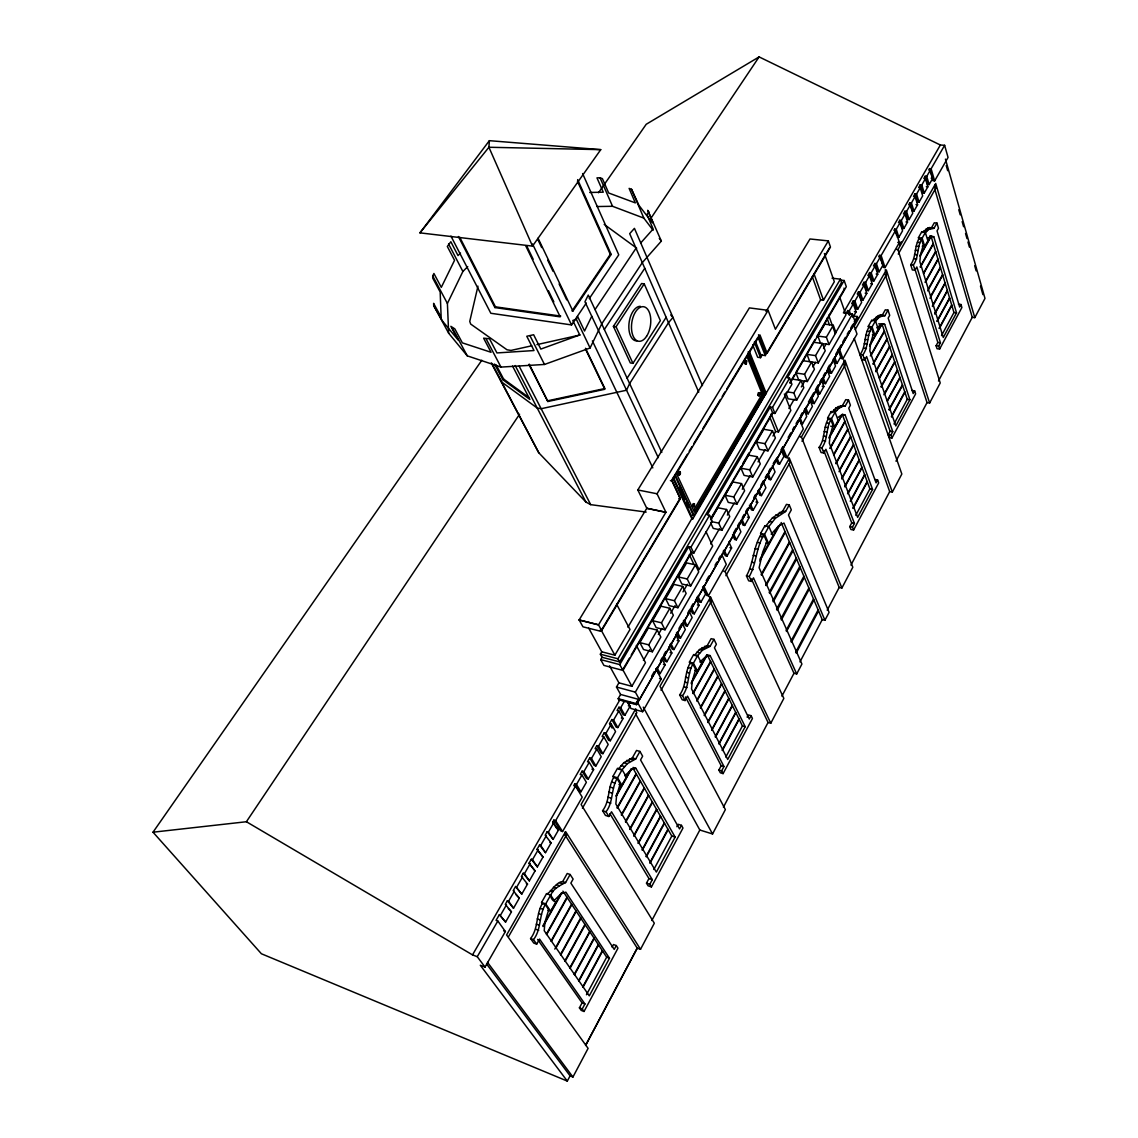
<?xml version="1.0" encoding="UTF-8"?>
<svg xmlns="http://www.w3.org/2000/svg" width="1138" height="1138" viewBox="0 0 1138 1138"><rect width="100%" height="100%" fill="white"/><g stroke="black" fill="none" stroke-linecap="round" stroke-linejoin="round"><path stroke-width="1.5" d="M679.457 474.831C675.83 474.589 680.339 468.856 680.481 473.124C679.827 477.178 677.238 472.142 679.998 471.644M692.473 505.656C694.792 500.009 693.213 509.241 693.099 505.784C695.46 509.241 694.422 499.923 693.099 505.784M744.693 362.752L745.248 360.988L746.656 361.059L746.372 363.747L744.693 362.752L745.945 363.975M745.319 362.851L746.485 360.902M745.134 363.833L746.286 362.297L745.66 360.76M757.894 394.573L758.434 392.838L759.814 392.88L759.53 395.54L757.894 394.573L759.131 395.768M758.505 394.673L759.643 392.738M489.368 140.671L488.913 147.257L532.513 246.107L419.95 232.863L489.368 140.671L600.75 149.647L532.513 246.107M585.473 349.025L604.833 389.281L547.847 401.501L529.213 364.132M612.088 947.101L613.467 944.54L616.298 945.564L617.977 948.167L584.036 1011.483L582.258 1008.951L584.932 1003.986L539.54 939.049L536.681 944.142L533.75 943.046L530.578 938.537C538.516 928.395 535.884 914.568 542.328 903.544L541.574 902.434L546.524 893.7L550.636 895.137L555.557 902.462L550.65 911.197L547.904 910.215M536.681 944.142L533.509 939.618C541.446 929.462 538.815 915.621 545.273 904.596L542.328 903.544M676.854 826.686L678.148 824.296L681.463 825.335L682.985 828.037L651.42 886.929L649.826 884.283L652.302 879.66L611.519 811.778L608.873 816.487L605.444 815.405L602.599 810.697C610.039 801.081 607.55 787.994 613.61 777.553L612.927 776.4L617.507 768.292L622.116 769.672L626.526 777.282L621.974 785.376L618.916 784.452M608.873 816.487L606.028 811.778C613.482 802.134 610.992 789.047 617.052 778.591L613.61 777.553M747.111 717.168L748.306 714.934L751.08 715.674L752.446 718.476L723.099 773.598L721.663 770.839L723.967 766.514L687.537 696.143L685.076 700.553L682.203 699.77L679.656 694.905C686.655 685.702 684.322 673.269 690.012 663.312L689.4 662.117L693.639 654.563L697.679 655.573L701.62 663.44L697.409 670.993L694.721 670.296M685.076 700.553L682.544 695.674C689.528 686.456 687.196 674.009 692.886 664.051L690.012 663.312M823.77 450.449L851.736 522.897L849.773 526.581L850.897 529.497L853.6 530.024L852.476 527.107L854.439 523.423L825.904 449.282L823.827 453.009L821.053 452.526L819.076 447.405C825.178 439.183 823.101 428.116 828.08 419.239L827.596 417.987L831.209 411.572L835.107 412.198L838.165 420.42L834.595 426.835L830.712 426.181M823.827 453.009L821.849 447.888C827.938 439.638 825.889 428.585 830.854 419.694L828.08 419.239M864.496 357.858L890.129 431.217L888.266 434.673L889.304 437.618L891.936 438.059L890.912 435.1L892.761 431.643L866.615 356.578L864.667 360.077L861.95 359.693L860.129 354.501C865.947 346.663 863.941 336.094 868.692 327.616L868.251 326.35L871.651 320.347L875.463 320.845L878.266 329.152L874.894 335.155L872.362 334.814M864.667 360.077L862.846 354.885C868.664 347.033 866.672 336.464 871.409 327.972L868.692 327.616M914.696 268.355L937.84 342.467L936.09 345.724L937.029 348.712L939.618 349.067L938.694 346.08L940.429 342.823L916.844 266.961L915.009 270.232L912.335 269.934L910.699 264.713C916.204 257.188 914.312 247.102 918.807 238.994L918.423 237.714L921.595 232.095L925.35 232.465L927.883 240.829L924.725 246.462L922.221 246.206M915.009 270.232L913.373 264.998C918.878 257.473 916.986 247.387 921.481 239.264L918.807 238.994M761.023 534.447L763.854 535.031L766.813 541.83L762.716 552.058L759.117 567.734L801.92 664.037L796.7 673.952L753.484 577.876L751.493 581.433L748.662 580.807L746.443 575.899C753.712 563.154 753.128 547.222 761.023 534.447L760.582 533.438L764.935 525.713L768.904 526.524L772.901 535.842M751.493 581.433L749.273 576.525C756.542 563.765 755.959 547.819 763.854 535.031M477.96 286.164L469.752 321.414L470.677 324.06L507.022 349.793L511.033 350.419L531.731 345.796M758.321 395.626L759.985 394.587M653.212 223.261L647.707 210.274L661.349 241.085L642.301 262.636L601.732 323.875L590.081 347.986L544.476 364.459L500.976 367.09L467.277 355.853L448.656 333.221L447.405 303.462L462.882 271.484L467.746 266.591M591.76 316.279L584.548 331.016L577.635 316.535L576.312 319.209L572.798 320.489L579.754 334.956L540.82 349.082L533.637 334.743L526.78 336.251L534.006 350.547L496.936 352.936L489.511 338.783L483.607 338.157L491.047 352.282L462.355 342.865L454.83 328.868L450.861 326.322L458.401 340.305L442.611 321.201L433.706 305.624L433.621 303.348L441.146 317.232L440.178 292.011L432.767 278.184L432.696 275.965L433.919 273.504L441.302 287.345L454.546 260.317L447.334 246.477L450.847 241.725L458.017 255.566L460.52 253.077M678.604 474.688L680.282 473.949M635.488 713.64L699.827 830.015L712.559 833.969L725.375 809.587L659.983 686.299L710.581 597.137L709.358 596.853L711.435 601.205L661.007 690.24M709.785 600.821L768.05 722.474L770.796 723.213L783.84 698.391L725.077 571.575L723.853 571.304M781.18 522.513L822.233 619.655L824.922 620.267L829.09 612.358L788.478 515.002L791.323 509.895L789.26 504.931L786.458 504.376L782.788 510.948L772.503 517.776L765.917 525.898M789.032 463.877L839.204 587.436L841.892 588.019L852.817 567.25L801.437 437.006L844.979 360.262L892.334 492.085L889.688 491.602L843.827 364.388M892.334 492.085L901.837 474.02L854.254 338.498M723.427 807.183L768.05 722.474M781.92 696.157L793.968 673.283L751.379 578.844M799.971 661.889L822.233 619.655M827.198 610.224L839.204 587.436M850.954 565.117L889.688 491.602M651.832 920.514L699.827 830.015M481.815 360.262L153.018 832.205L261.399 953.758L567.307 1081.1L570.081 1075.865L486.623 964.014M895.976 461.175L927.043 402.596L885.108 274.187M938.48 381.031L972.25 317.331L934.895 189.534M795.718 652.145L818.108 609.897M796.187 653.184L818.549 610.95M570.081 1075.865L572.926 1077.046L588.09 1048.368L506.595 934.967L565.629 831.594L640.523 949.291L654.322 923.231L581.105 804.481L635.744 708.803M927.043 402.596L929.632 402.994L940.23 382.951L897.953 249.606L935.721 183.46L974.797 317.644L972.25 317.331M974.797 317.644L984.982 298.412L945.45 159.135M791.379 642.387L813.94 600.039M853.6 530.024L878.678 482.896L877.611 479.966L874.937 479.482M723.099 773.598L720.311 772.787L718.875 770.028L721.179 765.718L685.474 696.94M725.788 757.083L742.431 725.944L707.253 654.876L691.207 683.639M855.79 515.301L869.887 488.885L842.319 414.388L829.161 437.22M707.253 654.876L710.112 655.588L745.205 726.698L727.737 759.444L691.548 688.931L692.288 680.908L695.659 669.542L692.886 664.051M751.08 715.674L749.288 719.031L714.451 647.764L716.385 644.279L713.995 639.357L711.136 638.66L707.21 645.673L699.457 649.57L694.465 655.346L697.338 656.071L702.331 650.282L710.069 646.37L713.995 639.357M790.91 641.348L813.499 599.001M829.033 438.215L842.319 414.388L845.079 414.829L872.576 489.397L857.654 517.377L829.318 443.151L830.057 435.641L833.016 425.441L830.854 419.694M877.611 479.966L876.075 482.839L848.763 408.172L850.413 405.213L848.535 400.064L845.776 399.637L842.447 405.597L836.046 407.888L831.85 412.468M546.524 893.7C549.498 894.639 556.055 881.452 562.656 881.594L567.208 873.5L570.124 874.496L565.572 882.604C559.37 885.435 544.86 893.657 553.68 901.012L560.764 893.999L565.828 892.149L609.499 958.224L589.299 995.85L544.22 930.699L544.917 922.207L548.744 909.703L545.273 904.596M616.298 945.564L614.221 949.419L570.863 883.116L573.125 879.091L570.124 874.496M632.998 767.453L635.886 768.306L675.133 837.099L656.356 872.092L615.857 804.04L616.568 795.803L620.167 783.911L617.052 778.591M681.463 825.335L679.528 828.919L640.552 759.928L642.643 756.201L639.954 751.421L636.54 750.44L632.315 757.936L623.852 762.659L618.418 769.018L620.708 769.701M878.749 323.818L884.681 324.344L909.902 399.723L895.805 425.982L869.83 350.86L870.57 343.548L873.387 333.79L871.409 327.972M912.036 390.476L914.653 390.875L913.202 393.563L888.166 318.099L889.717 315.34L887.996 310.148L885.307 309.806L882.163 315.382C877.583 312.922 873.23 322.708 871.651 320.347M929.675 235.979L933.786 236.747L956.532 312.836L943.288 337.502L919.845 261.598L920.585 254.485L923.274 245.125L921.481 239.264M958.424 304.202L960.998 304.515L959.647 307.047L937.043 230.886L938.494 228.283L936.944 223.062L934.298 222.806L931.353 228.041C927.157 225.253 922.875 234.656 921.595 232.095M786.059 630.566L808.876 588.062M722.203 750.113L738.946 718.903M722.417 750.525L739.145 719.33M786.486 631.505L809.289 589.015M852.974 507.932L867.156 481.502M853.144 508.373L867.327 481.943M891.936 438.059L915.635 393.848L914.653 390.875M939.618 349.067L961.895 307.516L960.998 304.515M718.832 743.569L735.674 712.317M719.06 743.982L735.888 712.729M850.342 501.047L864.596 474.574M850.513 501.488L864.752 475.015M584.036 1011.483L581.191 1010.373L579.413 1007.841L582.073 1002.891L537.62 939.405M586.454 994.754L606.668 957.186L562.912 891.139M651.42 886.929L648.091 885.805L646.484 883.159L648.959 878.55L609.911 813.713M653.838 869.475L671.818 836.06L633.197 768.577M893.999 424.005L907.27 399.324L881.993 324.003L869.731 345.07M941.524 335.625L953.957 312.509L931.126 236.476L927.669 238.155M715.247 736.727L732.232 705.347M715.461 737.154L732.445 705.773M847.554 493.75L861.893 467.249M848.564 492.64L862.049 467.704M780.853 618.83L803.883 576.226M582.812 986.817L602.343 950.657M649.841 862.746L667.921 829.246M781.365 619.982L804.367 577.379M583.069 987.201L602.599 951.041M650.068 863.145L668.162 829.659M891.41 416.536L904.753 391.828M939.191 328.071L951.681 304.941M891.566 416.992L904.909 392.283M939.334 328.526L951.809 305.397M776.543 609.157L799.758 566.468M711.663 729.757L728.747 698.305M711.876 730.169L728.96 698.732M777.083 610.366L800.27 567.677M844.737 486.41L859.147 459.866M844.908 486.851L859.318 460.321M578.63 980.785L598.289 944.54M646.071 856.43L664.279 822.874M578.901 981.169L598.545 944.938M646.313 856.843L664.507 823.286M888.991 409.552L902.406 384.815M937.001 321.001L949.547 297.857M889.148 410.007L902.562 385.27M937.143 321.457L949.689 298.312M707.751 722.132L724.949 690.624M707.978 722.559L725.162 691.065M841.636 478.472L856.174 451.814M841.807 478.913L856.345 452.27M574.221 974.413L594.008 938.068M642.102 849.773L660.424 816.145M574.491 974.797L594.264 938.466M642.344 850.171L660.652 816.558M887.284 400.633L899.916 377.418M934.696 313.547L947.314 290.389M887.441 401.074L900.073 377.873M934.839 314.003L947.442 290.844M704.436 715.674L721.72 684.109M839.673 469.724L853.472 444.531M839.033 471.673L853.642 444.986M569.754 967.969L589.683 931.538M638.091 843.03L656.526 809.331M570.024 968.353L589.939 931.937M638.333 843.443L656.768 809.758M883.856 394.73L897.413 369.95M932.378 306.022L945.052 282.85M884.866 393.634L897.569 370.405M932.506 306.478L945.18 283.305M772.816 600.793L796.187 558.018M773.271 601.803L796.614 559.043M564.889 960.927L584.96 924.412M633.71 835.69L652.273 801.906M565.159 961.326L585.216 924.81M633.966 836.103L652.515 802.333M881.054 386.621L894.681 361.813M930.685 296.278L942.577 274.628M881.21 387.076L894.838 362.268M929.974 298.284L942.719 275.097M769.146 592.528L792.66 549.682M769.573 593.495L793.086 550.664M704.209 715.233L721.506 683.682M560.479 954.554L580.679 917.953M629.755 829.033L648.432 795.178M560.75 954.953L580.935 918.352M629.997 829.446L648.674 795.604M879.361 377.731L892.206 354.444M928.395 288.853L940.344 267.188M879.518 378.186L892.363 354.9M927.683 290.873L940.486 267.658M765.732 584.861L789.402 541.944M766.059 585.586L789.715 542.684M700.339 707.708L717.751 676.086M700.567 708.149L717.978 676.527M835.833 463.294L850.541 436.579M836.003 463.749L850.712 437.035M554.803 949.106L575.999 910.884M625.416 821.764L644.222 787.837M555.927 947.982L576.269 911.296M625.672 822.177L644.464 788.264M875.734 371.273L889.518 346.407M925.038 282.324L937.911 259.094M875.89 371.728L889.674 346.877M926.033 281.242L938.053 259.564M696.669 700.581L714.195 668.888M696.897 701.008L714.422 669.343M833.784 454.318L847.753 429.054M833.955 454.773L847.924 429.51M551.361 941.382L571.831 904.61M621.561 815.292L640.481 781.308M873.059 363.776L886.957 338.797M923.53 273.106L935.607 251.413M873.216 364.231L887.114 339.266M923.672 273.575L935.749 251.882M692.886 693.198L710.525 661.463M693.113 693.654L710.738 661.918M830 448.059L844.88 421.273M830.185 448.528L845.05 421.743M761.137 574.519L784.992 531.531M761.464 575.273L785.305 532.271M768.207 527.349L775.319 518.345L785.59 511.503L789.26 504.931M840.356 405.725L845.207 406.038L848.535 400.064M759.999 559.142L778.534 525.941M691.307 682.615L706.769 654.905M759.729 560.977L780.327 524.049M551.077 940.984L571.561 904.198M621.305 814.865L640.239 780.881M697.409 670.993L693.44 663.141L697.679 655.573M834.595 426.835L831.508 418.613L835.107 412.198M546.354 934.156L566.98 897.27M617.066 807.738L636.114 773.684M546.638 934.554L567.25 897.697M617.322 808.165L636.37 774.11M870.342 355.938L884.326 330.959M920.229 266.761L933.231 243.489M871.338 354.942L884.482 331.428M920.372 267.231L933.373 243.973M621.846 770.042L627.28 763.683L635.729 758.946L639.954 751.421M880.215 315.34L884.866 315.738L887.996 310.148M929.547 227.842L933.999 228.297L936.944 223.062M543.011 925.649L561.489 892.761M615.857 795.988L631.078 768.89M543.025 926.545L562.044 892.676M616.611 795.547L631.633 768.79M919.774 255.95L930.784 236.363L933.786 236.747M869.603 346.066L881.993 324.003M920.471 255.467L931.126 236.476M765.959 543.011L768.605 543.566L764.565 534.248L768.904 526.524M550.65 911.197L545.699 903.899L550.636 895.137M621.974 785.376L617.536 777.795L622.116 769.672M874.894 335.155L872.078 326.848L875.463 320.845M924.725 246.462L922.178 238.098L925.35 232.465M725.077 571.575L789.374 458.258L788.165 458.045L789.985 462.512L725.888 575.686M802.005 441.288L845.42 364.615L843.799 360.092M582.414 808.208L636.839 712.701L635.289 709.884M855.207 329.593L886.673 274.372L885.193 269.806M898.252 254.059L935.934 187.955L935.038 184.897M656.014 668.603L658.418 673.141L660.125 673.596L665.147 664.791L661.975 658.731M662.842 656.825L665.175 661.278L666.882 661.719L671.847 652.999L668.731 646.91M723.171 551.148L725.304 555.771L726.983 556.141L731.62 547.99L728.818 541.816M749.43 505.258L751.464 509.938L753.143 510.265L757.652 502.37L754.949 496.111M757.766 490.634L759.757 495.286L761.436 495.613L765.888 487.789L763.257 481.559M669.869 644.492L672.245 649.129L673.952 649.556L678.888 640.893L675.744 634.705M676.385 633.069L678.746 637.707L680.453 638.134L685.346 629.542L682.245 623.325M683.269 621.021L685.588 625.672L687.295 626.085L692.16 617.55L689.087 611.348M690.282 608.759L692.573 613.41L694.265 613.823L699.088 605.359L696.072 599.143M696.854 597.265L699.116 601.917L700.809 602.315L705.603 593.922L702.615 587.692M732.531 534.817L734.636 539.483L736.329 539.839L740.909 531.787L738.135 525.543M740.881 520.336L743 525.116L744.679 525.457L749.217 517.477L746.428 511.09M766.984 474.617L768.989 479.383L770.654 479.695L775.063 471.957L772.418 465.584M775.888 459.055L777.866 463.849L779.53 464.148L783.883 456.494L781.28 450.107M800.825 423.606L802.489 423.891L806.728 416.437L804.225 409.993M804.68 408.741L806.543 413.563L808.193 413.834L812.404 406.437L809.943 399.993M810.654 398.371L812.532 403.293L814.182 403.549L818.364 396.209L815.875 389.651M816.8 390.334L818.037 393.62L819.687 393.876L823.841 386.579L821.38 380.007M822.02 378.485L823.855 383.392L825.505 383.648L829.616 376.408L827.198 369.836M829.574 365.042L827.81 368.129L829.773 372.994L831.423 373.236L835.505 366.052L833.116 359.48M833.542 358.314L835.335 363.235L836.971 363.463L841.039 356.336L838.678 349.764M838.137 349.722L841.309 358.541L842.945 358.769L856.999 334.046L853.4 323.733M702.587 586.795L706.726 595.43L708.419 595.814L726.3 564.348L721.62 554.22M627.849 702.857L630.964 708.49L642.629 711.705L661.235 678.973L655.986 669.03M781.735 448.457L785.348 457.376L787.012 457.661L803.314 428.983L799.217 418.542M567.307 1081.1L480.307 965.252L485.03 967.087L505.386 931.51L497.832 920.998L496.083 920.343L499.397 914.611L505.585 922.065L511.446 911.851L505.3 904.383L507.377 900.755L508.572 901.196L513.508 908.224L519.298 898.138L513.21 890.656L515.599 886.502L521.759 894.127L527.52 884.07L521.403 876.445L523.252 873.244L524.447 873.657L529.341 880.869L535.059 870.897L529.014 863.244L531.318 859.247L532.499 859.659L537.349 866.9L543.011 857.014L537.022 849.346L539.526 845.022L540.706 845.42L545.486 852.675L551.105 842.874L545.187 835.207L547.207 831.679L548.402 832.077L553.111 839.36L558.559 829.858L552.698 822.162L553.893 820.1L555.629 820.669L562.57 831.537L582.229 797.155L575.501 786.159L573.765 785.633L574.747 783.926L576.482 784.452L580.963 791.778L586.383 782.318L581.931 774.992L580.209 774.466L582.101 771.166L583.837 771.692L588.261 779.018L593.623 769.644L589.242 762.304L587.521 761.777L589.726 757.951L591.461 758.463L595.899 765.945L601.234 756.656L596.824 749.145L595.103 748.633L596.81 745.675L598.531 746.172L602.912 753.683L608.204 744.451L603.851 736.94L602.13 736.442L604.264 732.744L605.985 733.228L610.324 740.753L615.573 731.606L611.262 724.067L609.555 723.569L611.86 719.572L613.567 720.055L617.849 727.595L623.055 718.519L618.816 710.966L617.095 710.482L618.972 707.239L620.694 707.708L624.918 715.261L630.082 706.257L627.564 701.705M885.051 267.586L881.125 255.538L879.532 255.367L883.458 267.402L885.051 267.586L899.361 242.579L895.549 230.516L893.956 230.345L894.681 229.079L896.289 229.236L900.03 222.735L898.437 222.579L899.76 220.288L901.339 220.473L903.842 228.553L902.278 228.368L899.76 220.288M944.625 145.308L931.112 168.765L929.533 168.637L933.075 180.757L934.639 180.885L948.054 157.442L944.625 145.308L940.372 145.01L759.103 56.9L646.213 124.284L598.517 192.749M852.277 315.866L857.327 316.52L857.739 317.715L636.597 704.678L635.986 703.569L638.404 699.315M651.619 676.214L654.265 671.591M660.438 660.808L662.202 657.721M663.952 654.649L665.716 651.562M678.931 628.461L681.577 623.837M687.75 613.055L689.5 609.968M691.264 606.895L693.028 603.809M706.243 580.707L708.889 576.084M715.048 565.302L716.812 562.215M718.576 559.142L720.34 556.055M733.555 532.954L736.201 528.331M737.965 525.244L739.714 522.171M742.36 517.548L744.124 514.461M745.888 511.389L747.652 508.302M753.811 497.519L755.575 494.447M760.867 485.201L763.513 480.577M765.262 477.505L767.026 474.418M768.79 471.331L770.554 468.259M773.2 463.635L774.964 460.549M781.123 449.766L782.887 446.693M788.179 437.447L790.81 432.824M792.574 429.751L794.338 426.665M796.102 423.578L797.866 420.505M800.512 415.882L802.262 412.795M808.435 402.013L813.727 392.781M815.477 389.694L818.122 385.071M819.886 381.998L821.65 378.911M823.414 375.825L825.178 372.752M835.747 354.259L841.025 345.027M842.789 341.941L845.434 337.317M847.198 334.245L848.962 331.158M850.726 328.071L852.476 324.999M857.327 316.52L854.24 321.912L855.207 322.04L639.428 699.6L620.608 694.465L616.469 687.039L618.916 682.828L609.499 665.787M899.433 244.869L901.196 241.797M853.913 326.748L886.346 269.934L929.632 402.994M508.501 936.702L566.425 835.093L564.69 832.362M639.428 699.6L635.345 692.132L852.433 314.06L844.296 313.021M852.903 317.402L856.075 311.897L853.301 303.874L851.679 303.675L853.301 300.845L854.923 301.044L857.725 309.209L856.117 309.01L853.301 300.845M897.242 237.159L898.835 237.316L902.548 230.829L900.03 222.735M903.842 228.553L907.541 222.095L905.051 214.015L903.458 213.859L904.98 211.227L906.573 211.369L910.258 204.968L908.679 204.812L909.845 202.777L911.438 202.92L915.108 196.547L913.515 196.405L914.995 193.858L916.574 194.001L920.229 187.67L918.636 187.528L920.229 184.769L921.823 184.897L925.436 178.623L923.857 178.495L925.151 176.234L926.73 176.362L930.329 170.117L928.75 170.003L929.533 168.637M857.725 309.209L861.651 302.367L858.863 294.201L857.241 294.002L858.507 291.826L860.115 292.025L862.903 300.176L861.295 299.977L858.507 291.826M862.903 300.176L866.8 293.376L864.041 285.211L862.433 285.026L863.998 282.295L865.605 282.48L868.351 290.645L866.743 290.446L863.998 282.295M868.351 290.645L872.234 283.888L869.503 275.723L867.896 275.538L869.588 272.594L871.21 272.779L873.913 280.93L872.305 280.73L869.588 272.594M873.913 280.93L877.768 274.215L875.065 266.064L873.458 265.879L874.852 263.475L876.459 263.66L879.133 271.797L877.526 271.626L874.852 263.475M879.133 271.797L882.96 265.14L880.3 256.989L878.692 256.818L879.532 255.367M904.98 211.227L907.512 219.449L909.106 219.591L912.776 213.19L910.258 204.968M909.845 202.777L912.363 210.999L913.942 211.142L917.598 204.769L915.108 196.547M914.995 193.858L917.47 202.066L919.049 202.208L922.676 195.878L920.229 187.67M920.229 184.769L922.676 192.976L924.255 193.104L927.854 186.831L925.436 178.623M925.151 176.234L927.57 184.427L929.149 184.569L932.719 178.325L930.329 170.117M847.725 310.532L846.302 312.978L847.924 313.192M785.817 392.994L788.093 398.798L796.657 400.149L803.812 387.717L801.024 380.448L792.475 379.153M807.34 381.543L814.41 369.281L811.664 361.984L804.566 374.274L807.34 381.543L798.805 380.248L796.017 372.994L804.566 374.274M618.916 682.828L631.875 686.299L645.488 662.657L636.341 645.445M710.61 522.726L713.213 528.388L721.933 530.194L729.757 516.609L726.57 509.483L717.85 507.747L710.823 519.796M736.926 504.091L744.622 490.748L741.521 483.593L732.815 481.943L725.062 495.258L728.235 502.384L736.926 504.091L733.782 496.95L741.521 483.593M769.629 416.736L775.618 431.458L778.463 431.942L790.867 410.434L784.381 394.004M803.144 360.746L818.265 362.908L825.235 350.803L822.561 343.505L814.054 342.325M752.73 477.007L760.284 463.891L757.268 456.708L748.605 455.157L740.994 468.23L744.081 475.385L752.73 477.007L749.672 469.823L757.268 456.708M829.033 344.529L835.918 332.581L833.286 325.269L824.808 324.145L817.866 336.066L820.555 343.349L829.033 344.529L826.373 337.218L833.286 325.269M500.578 915.052L506.481 904.81M508.572 901.196L514.404 891.082M516.794 886.929L522.598 876.857M524.447 873.657L530.194 863.657M532.499 859.659L538.217 849.745M540.706 845.42L546.368 835.591M548.402 832.077L553.879 822.546M652.373 651.775L660.851 637.067L657.266 630.125L648.404 627.934L639.869 642.614L643.525 649.528L652.373 651.775L648.745 644.862L639.869 642.614M665.005 629.783L673.369 615.274L669.855 608.289L661.007 606.198L652.586 620.665L656.171 627.621L665.005 629.783L661.448 622.827L652.586 620.665M767.979 450.847L775.405 437.974L772.46 430.761L763.84 429.296L756.357 442.141L759.373 449.325L767.979 450.847L765.006 443.649L772.46 430.761M677.921 607.72L686.157 593.424L682.715 586.411L673.909 584.391L665.602 598.659L669.116 605.629L677.921 607.72L674.436 600.722L665.602 598.659M690.638 585.985L698.746 571.888L695.389 564.846L686.598 562.912L678.419 576.966L681.847 583.979L690.638 585.985L687.224 578.958L678.419 576.966M485.03 967.087L477.263 956.702L497.832 920.998M555.629 820.669L575.501 786.159M576.482 784.452L581.931 774.992M583.837 771.692L589.242 762.304M591.461 758.463L596.824 749.145M598.531 746.172L603.851 736.94M605.985 733.228L611.262 724.067M613.567 720.055L618.816 710.966M620.694 707.708L624.591 700.937L619.954 699.671L472.512 954.882L246.391 821.736L153.018 832.205M850.442 313.974L849.318 310.774L853.301 303.874M854.923 301.044L858.863 294.201M860.115 292.025L864.041 285.211M865.605 282.48L869.503 275.723M871.21 272.779L875.065 266.064M876.459 263.66L880.3 256.989M881.125 255.538L895.549 230.516M901.339 220.473L905.051 214.015M818.265 362.908L815.548 355.625L822.561 343.505M721.933 530.194L718.69 523.096L726.57 509.483M661.448 622.827L669.855 608.289M648.745 644.862L657.266 630.125M674.436 600.722L682.715 586.411M687.224 578.958L695.389 564.846M636.597 704.678L618.788 699.799L618.162 698.689L620.608 694.465M618.788 699.799L619.413 698.704M843.4 312.879L940.372 145.01M643.425 660.381L649.585 649.727M658.376 634.506L661.889 628.418M670.68 613.197L675.076 605.587M682.985 591.888L687.38 584.278M710.653 543.95L719.429 528.743M727.338 515.073L734.351 502.911M742.26 489.226L750.155 475.542M758.064 461.872L765.077 449.709M772.986 436.025L775.618 431.458M788.904 408.442L794.239 399.21M801.337 386.92L804.893 380.761M812.873 366.934L815.548 362.311M823.528 348.484L826.188 343.875M796.657 400.149L793.826 392.894L801.024 380.448M623.183 668.902L629.428 658.177M631.22 655.118L690.965 552.527M710.581 518.843L740.895 466.779M742.687 463.707L748.918 452.995M750.71 449.937L772.105 413.179M789.943 382.553L794.409 374.9M796.187 371.841L814.908 339.679M816.7 336.62L844.339 289.152L843.983 288.127M622.941 670.41L691.491 552.641L688.661 546.695L619.769 664.606L622.941 670.41L603.908 665.403L600.693 659.613L602.059 657.295L600.352 654.208L601.774 651.804L588.716 628.162M710.88 519.341L772.73 413.108L770.27 407.006L772.517 407.376L774.978 413.478L772.73 413.108M790.057 383.278L846.316 286.691L844.168 280.503L840.897 280.119M691.491 552.641L693.782 553.139L712.288 521.318L709.543 515.329L707.253 514.86L770.27 407.006M774.978 413.478L791.948 384.26L789.573 378.143L787.325 377.802L844.168 280.503M602.059 657.295L619.641 661.875L841.537 282.452L840.385 279.166L832.049 278.184M693.782 553.139L690.951 547.179L709.543 515.329M772.517 407.376L789.573 378.143M601.774 651.804L614.876 655.189L629.997 629.456L616.554 604.122M812.29 276.662L820.64 299.835L823.485 300.176L834.325 281.74L824.41 253.532M619.641 661.875L617.962 658.788L840.385 279.166M693.682 510.237L762.204 394.061L746.941 356.422M747.908 355.013L763.797 394.303L694.408 512.1L676.456 473.493M696.058 510.734L703.199 498.615M704.977 495.585L727.282 457.718M729.06 454.688L760.284 401.671M762.062 398.641L764.736 394.089L748.249 353.278M627.92 627.194L691.819 518.658L673.198 478.842M702.601 500.35L704.394 497.292M706.186 494.248L708.874 489.667M714.266 480.521L716.968 475.94M719.657 471.374L721.449 468.315M724.138 463.749L725.944 460.691M736.713 442.398L738.505 439.339M740.312 436.295L743 431.715M748.391 422.568L751.08 417.987M753.769 413.421L755.575 410.363M761.848 399.694L763.655 396.636M820.64 299.835L692.8 518.857L691.819 518.658M692.402 515.073L694.038 515.414L765.39 394.189L748.235 351.742M766.002 311.584L810 238.98L828.336 240.886L775.419 329.252L768.107 310.333L749.401 307.9L637.821 489.966L646.797 508.302L579.142 619.94L582.955 626.81L600.75 631.277L680.211 498.131L671.747 480.094L687.352 454.247M755.39 341.144L760.895 354.942L765.277 355.582L829.446 248.041M600.75 631.277L600.167 630.21L601.661 630.58L680.296 498.785L671.918 480.919L670.424 480.634M758.491 334.743L765.703 352.979L767.154 353.193L830.47 247.06L828.336 240.886M752.659 344.786L757.652 357.261L760.554 357.688L762.36 354.672M689.187 451.203L691.932 446.651M693.767 443.607L701.108 431.444M702.943 428.4L720.368 399.509M722.203 396.465L724.963 391.913M726.798 388.869L757.979 337.175L765.277 355.582M671.918 480.919L759.956 334.942L767.154 353.193M601.661 630.58L598.517 624.833L665.915 512.285L657.039 493.778L768.107 310.333M874.781 321.926L878.892 317.474L882.917 315.695M924.639 233.589L928.48 229.549L933.999 228.297M632.941 363.349L660.367 320.632L644.222 283.86L641.576 283.533L613.396 326.364L630.31 362.937L632.941 363.349L616.056 326.748L613.396 326.364M627.123 378.2L666.143 317.317M616.056 326.748L644.222 283.86M604.349 329.494L644.762 268.284M595.046 309.564L636.028 248.24M246.391 821.736L519.582 414.218M651.221 217.842L759.103 56.9M450.961 236.135L490.834 313.277L571.561 324.927L586.312 303.021M589.256 298.64L618.759 254.812L582.599 173.559M577.435 181.127L610.295 254.343L572.016 310.944L572.898 311.072L611.177 254.443L577.635 179.619M525.699 245.751L560.209 316.848L494.93 307.587L495.457 306.833L459.78 237.33M771.151 534.191L778.691 525.884L783.997 523.067L824.922 620.267M624.734 775.86L631.263 769.658L635.886 768.306M834.623 412.909L838.82 408.329L843.116 406.166M699.898 662.032L705.901 656.512L710.112 655.588M419.95 232.863L488.913 147.257L600.75 149.647M876.786 327.829L881.452 324.159M640.737 242.949L653.141 229.008L646.939 214.385L649.058 212.024M838.009 417.418L841.608 414.929L844.68 414.773M494.561 364.046L502.825 379.694L503.608 379.054L529.27 397.774M536.908 344.629L580.039 334.985M547.919 400.747L604.875 388.527L585.529 348.271M651.775 222.123L639.044 205.494L631.547 189.278L629.129 188.396L635.317 202.891L608.674 192.991L602.4 178.638L600.039 177.77L596.966 177.855L603.268 192.194L589.712 192.464M596.981 206.547L612.543 206.291L643.838 218.112L653.112 230.274M931.154 178.197L932.719 178.325M926.289 186.689L927.854 186.831M934.398 187.827L935.934 187.955M916.005 204.627L917.598 204.769M905.962 221.953L907.541 222.095M927.683 228.269L930.358 228.525M925.806 229.279L928.48 229.549M923.942 230.886L926.617 231.156M918.423 237.714L922.178 238.098M917.456 242.366L920.13 242.636M897.768 242.408L899.361 242.579M916.246 246.206L918.921 246.477M915.265 250.275L917.939 250.545M896.801 249.478L897.953 249.606M914.525 254.485L917.2 254.77M914.056 258.753L916.73 259.037M910.699 264.713L913.373 264.998M876.16 274.03L877.768 274.215M870.627 283.703L872.234 283.888M610.295 254.343L611.177 254.443M865.193 293.177L866.8 293.376M953.957 312.509L956.532 312.836M849.318 310.774L847.696 310.56L849.375 315.368M854.453 311.684L856.075 311.897M882.163 315.382L884.866 315.738M878.209 315.937L880.912 316.279M876.175 317.132L878.892 317.474M874.183 318.925L876.886 319.28M881.609 323.903L884.681 324.344M868.251 326.35L872.078 326.848M867.256 331.172L869.973 331.528M937.84 342.481L940.429 342.823M865.975 335.184L868.707 335.539M936.09 345.724L938.694 346.08M491.26 362.951L538.772 452.768L585.97 502.1L590.693 504.646L646.199 512.072M864.951 339.409L867.668 339.778M817.866 336.066L826.373 337.218M864.183 343.761L866.914 344.131M863.714 348.143L866.431 348.527M860.129 354.501L862.846 354.885M495.457 306.833L560.735 316.079M815.548 355.625L807.027 354.402L809.758 361.685M745.248 360.988L746.656 361.059M744.963 363.691L746.372 363.747M822.191 386.323L823.841 386.579M907.27 399.324L909.902 399.723M786.97 391.813L793.826 392.894M842.447 405.597L845.207 406.038M758.434 392.838L759.814 392.88M758.847 392.61L759.956 393.122M762.204 394.061L763.797 394.303M838.208 406.494L840.982 406.935M758.15 395.483L759.331 395.697M836.046 407.888L838.82 408.329M833.912 409.893L836.686 410.334M827.596 417.987L831.508 418.613M890.129 431.217L892.761 431.643M826.572 422.98L829.346 423.436M888.266 434.673L890.912 435.1M825.221 427.177L827.995 427.646M824.154 431.587L826.928 432.042M823.357 436.096L826.131 436.551M822.874 440.605L825.647 441.075M800.185 436.892L801.437 437.006M819.076 447.405L821.849 447.888M756.357 442.141L765.006 443.649M869.901 488.899L872.576 489.397M740.994 468.23L749.672 469.823M678.931 471.573L679.784 471.616M678.262 474.318L679.685 474.759M725.062 495.258L733.782 496.95M755.973 502.043L757.652 502.37M851.736 522.897L854.439 523.423M782.788 510.948L785.59 511.503M779.359 512.47L782.176 513.025M849.773 526.581L852.476 527.107M775.917 514.76L778.733 515.315M637.821 489.966L657.039 493.778M678.817 498.487L680.296 498.785M772.503 517.776L775.319 518.345M693.284 503.636L694.521 503.835M747.538 517.136L749.217 517.477M769.146 521.517L771.977 522.086M692.772 506.566L694.024 506.751M711.406 521.602L718.69 523.096M760.582 533.438L764.565 534.248M760.013 536.411L762.844 536.994M757.424 542.385L760.255 542.968M755.12 548.715L757.951 549.313M729.942 547.634L731.62 547.99M753.143 555.344L755.973 555.941M688.661 546.695L690.951 547.179M751.521 562.144L754.352 562.755M750.283 569.043L753.114 569.654M746.443 575.899L749.273 576.525M697.395 604.961L699.088 605.359M707.21 645.673L710.069 646.37M704.664 646.284L707.537 646.996M677.181 640.481L678.888 640.893M702.075 647.593L704.934 648.319M699.457 649.57L702.331 650.282M793.968 673.283L796.7 673.952M579.185 620.011L598.517 624.833L579.142 619.94M696.911 652.174L699.785 652.885M670.14 652.558L671.847 652.999M689.4 662.117L693.44 663.141M688.248 667.593L691.122 668.333M663.426 664.35L665.147 664.791M686.712 672.302L689.585 673.042M600.352 654.208L617.962 658.788M685.489 677.153L688.376 677.907M600.693 659.613L619.769 664.606M684.635 682.046L687.508 682.8M659.514 678.533L661.235 678.973M684.151 686.883L687.025 687.651M679.656 694.905L682.544 695.674M616.469 687.039L635.345 692.132M742.431 725.944L745.205 726.698M618.162 698.689L635.986 703.569M627.678 701.79L633.88 703.483M628.361 705.773L630.082 706.257M624.918 715.261L623.197 714.778L618.972 707.239M621.348 718.035L623.055 718.519M617.849 727.595L616.142 727.111L611.86 719.572M721.179 765.718L723.967 766.514M718.875 770.028L721.663 770.839M610.324 740.753L608.602 740.255L604.264 732.744M632.315 757.936L635.729 758.946M629.527 758.818L632.956 759.828M626.682 760.397L630.111 761.407M602.912 753.683L601.205 753.171L596.81 745.675M623.852 762.659L627.28 763.683M621.064 765.547L624.506 766.571M595.899 765.945L594.178 765.433L589.726 757.951M591.902 769.132L593.623 769.644M612.927 776.4L617.536 777.795M611.718 782.076L615.16 783.129M588.261 779.018L586.539 778.492L582.101 771.166M610.082 787.012L613.524 788.065M608.802 792.076L612.244 793.129M607.92 797.141L611.348 798.207M580.963 791.778L579.228 791.237L574.747 783.926M607.436 802.105L610.864 803.172M602.599 810.697L606.028 811.778M671.818 836.06L675.133 837.099M557.378 829.46L558.559 829.858M562.57 831.537L560.835 830.982L553.893 820.1M566.425 835.093L564.747 834.538L637.209 948.096L640.523 949.291M553.111 839.36L547.207 831.679M549.924 842.49L551.105 842.874M648.959 878.55L652.302 879.66M646.484 883.159L649.826 884.283M545.486 852.675L539.526 845.022M543.011 857.014L537.022 849.346M537.349 866.9L531.318 859.247M535.059 870.897L529.014 863.244M562.656 881.594L565.572 882.604M559.611 882.775L562.528 883.785M556.51 884.681L559.427 885.705M553.409 887.284L556.34 888.309M529.341 880.869L523.252 873.244M550.394 890.528L553.324 891.552M526.325 883.657L527.52 884.07M521.759 894.127L515.599 886.502M541.574 902.434L545.699 903.899M519.298 898.138L516.14 894.895M540.308 908.366L543.239 909.418M538.559 913.572L541.489 914.625M513.508 908.224L507.377 900.755M537.207 918.878L540.137 919.931M511.446 911.851L508.273 908.608M536.283 924.141L539.213 925.208M535.799 929.262L538.729 930.329M606.668 957.186L609.499 958.224M505.585 922.065L499.397 914.611M530.578 938.537L533.509 939.618M503.636 930.856L505.386 931.51M472.512 954.882L477.263 956.702M582.073 1002.891L584.932 1003.986M579.413 1007.841L582.258 1008.951M502.825 379.694L529.895 399.452L512.555 366.066M604.193 224.414L636.711 248.169M670.695 314.899L672.985 317.474L668.49 322.708L629.613 383.549L626.54 390.22L541.147 408.727L537.207 408.044L501.133 381.628L500.179 378.94M659.286 238.383L661.349 241.085M487.491 962.335L572.926 1077.046M552.698 822.162L556.439 828.009M609.555 723.569L612.13 728.092M637.223 701.833L642.629 711.705M601.106 629.997L614.876 655.189M622.529 669.215L631.875 686.299M643.255 707.125L712.559 833.969M433.706 305.624L448.656 333.221M452.298 328.043L467.277 355.853M432.696 275.965L447.405 303.462M496.182 364.971L503.608 379.054M491.957 363.392L538.772 452.768M486.211 338.996L500.976 367.09M656.939 667.537L660.125 673.596M663.724 655.659L666.882 661.719M448.571 243.973L462.882 271.484M515.187 365.54L585.97 502.1M519.17 366.18L590.693 504.646M458.415 236.505L494.93 307.587M529.127 364.885L547.847 401.501M670.78 643.368L673.952 649.556M677.323 631.931L680.453 638.134M530.137 336.023L544.476 364.459M684.208 619.883L687.295 626.085M691.221 607.607L694.265 613.823M697.807 596.099L700.809 602.315M527.022 246.562L533.153 259.208M548.473 290.802L553.836 301.869M532.556 243.987L571.561 324.927M710.581 597.137L770.796 723.213M538.046 238.169L572.898 311.072M689.301 554.69L693.881 564.263M576.312 319.209L590.081 347.986M703.597 585.743L708.419 595.814M537.89 239.649L541.688 247.572M547.748 260.246L553.054 271.328M559.128 284.002L566.71 299.849M592.386 340.888L652.799 467.903M690.695 552.129L699.073 569.697L712.687 546.084L705.987 531.659M658.276 457.661L584.946 301.783L588.261 295.069L661.804 452.398M673.44 477.434L692.8 518.857M675.346 475.314L694.038 515.414M674.692 475.186L693.383 515.272M679.685 487.832L684.92 499.041M686.413 502.256L688.661 507.064M724.152 549.967L726.983 556.141M733.526 533.608L736.329 539.839M741.862 519.07L744.679 525.457M600.039 177.77L612.543 206.291M698.746 392.155L629.684 233.66L634.435 228.354L702.459 385.611M750.426 504.02L753.143 510.265M764.935 525.713L765.39 526.78M631.547 189.278L643.838 218.112M758.776 489.397L761.436 495.613M767.994 473.337L770.654 479.695M776.898 457.761L779.53 464.148M782.788 447.262L787.012 457.661M749.074 353.022L751.037 357.887M753 362.766L755.618 369.253M757.581 374.118L760.212 380.604M762.175 385.469L764.793 391.97M789.374 458.258L841.892 588.019M771.166 413.933L778.463 431.942M749.387 351.542L766.4 393.734M754.323 342.083L760.554 357.688M799.957 417.447L802.489 423.891M805.704 407.39L808.193 413.834M811.679 396.991L814.182 403.549M817.212 387.304L819.687 393.876M831.209 411.572L831.665 412.781M823.059 377.091L825.505 383.648M829.005 366.678L831.423 373.236M834.595 356.905L836.971 363.463M839.247 348.484L842.945 358.769M827.027 318.171L829.417 324.814M813.969 273.675L823.485 300.176M828.649 315.212L835.221 333.491L845.947 314.856L839.517 296.549M852.433 314.06L855.207 322.04M894.681 229.079L896.73 235.538M896.289 229.236L898.835 237.316M906.573 211.369L909.106 219.591M911.438 202.92L913.942 211.142M916.574 194.001L919.049 202.208M921.823 184.897L924.255 193.104M926.73 176.362L929.149 184.569M931.112 168.765L934.639 180.885M946.233 165.607L947.684 170.7M958.779 209.748L960.23 214.84M962.165 221.626L963.601 226.718M965.536 233.503L966.987 238.596M967.954 241.996L969.391 247.088M974.711 265.766L976.148 270.858M980.501 286.122L982.905 294.614M636.839 340.931A17.426 9.445 -81.9 0 1 628.987 323.633A17.426 9.445 -81.9 0 1 640.31 306.321M637.209 948.096L585.572 1045.452L637.294 948.139M665.915 512.285L646.797 508.302L665.915 512.285M646.569 336.322A17.44 9.431 -81.9 0 0 645.331 307.288A17.44 9.431 -81.9 0 0 631.505 328.37A17.44 9.431 -81.9 0 0 646.569 336.322"/></g></svg>
